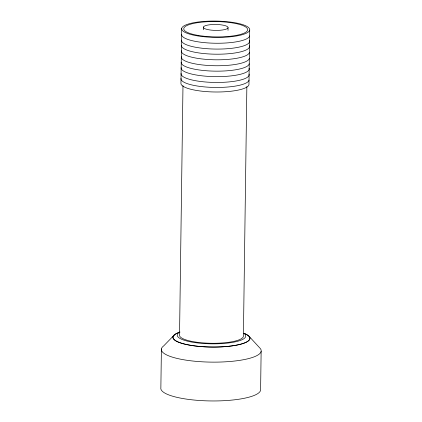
<?xml version="1.0" encoding="UTF-8"?>
<svg xmlns="http://www.w3.org/2000/svg" width="422" height="422" viewBox="0 0 422 422"><rect width="100%" height="100%" fill="white"/><g stroke="black" fill="none" stroke-linecap="round" stroke-linejoin="round"><path stroke-width="0.63" d="M161.399 348.931L160.866 387.749A49.928 11.974 0.8 0 0 208.368 400.9A49.928 11.974 0.8 0 0 260.601 390.186L261.134 351.362M181.708 28.406L180.954 82.992A34.045 8.166 0.8 0 0 213.342 91.959A34.045 8.166 0.8 0 0 248.959 84.653L249.713 30.067A34.045 8.166 0.8 0 0 200.102 21.775A34.045 8.166 0.8 0 0 197.317 35.865A34.045 8.166 0.8 0 0 249.713 30.067M182.984 85.682L179.54 334.831A31.972 7.67 0.8 0 0 209.956 343.25A31.972 7.67 0.8 0 0 243.399 336.387L246.859 86.579M203.372 29.756L203.409 27.135M228.022 30.358L228.059 27.736A12.338 2.959 0.8 0 0 210.077 24.729A12.338 2.959 0.8 0 0 209.069 29.835A12.338 2.959 0.8 0 0 228.059 27.736M174.734 334.53L163.71 345.882A49.928 11.974 0.8 0 0 208.906 362.076A49.928 11.974 0.8 0 0 260.047 348.234L249.091 336.345M243.726 333.248A34.282 8.224 0.8 0 1 210.815 343.824A34.282 8.224 0.8 0 1 179.682 332.114M244.08 333.396A38.397 9.21 0.8 0 1 236.262 345.17A38.397 9.21 0.8 0 1 186.144 344.421A38.397 9.21 0.8 0 1 179.134 332.42M249.022 80.106A34.045 8.166 0.8 0 1 213.405 87.412A34.045 8.166 0.8 0 1 181.017 78.45M249.634 35.902A34.045 8.166 0.8 0 1 214.017 43.208A34.045 8.166 0.8 0 1 181.629 34.24M244.196 333.38A38.534 9.242 0.8 0 1 235.882 345.286A38.534 9.242 0.8 0 1 185.147 344.236A38.534 9.242 0.8 0 1 180.041 332.051M249.012 74.045A34.045 8.166 0.8 0 1 215.705 82.454A34.045 8.166 0.8 0 1 181.085 73.454M249.091 68.227A34.045 8.166 0.8 0 1 215.784 76.64A34.045 8.166 0.8 0 1 181.165 67.636M249.244 63.812A34.045 8.166 0.8 0 1 213.632 71.118A34.045 8.166 0.8 0 1 181.238 62.15M249.323 58.405A34.045 8.166 0.8 0 1 213.706 65.711A34.045 8.166 0.8 0 1 181.318 56.743M249.402 52.465A34.045 8.166 0.8 0 1 213.79 59.771A34.045 8.166 0.8 0 1 181.397 50.804M249.402 45.787A34.045 8.166 0.8 0 1 216.096 54.201A34.045 8.166 0.8 0 1 181.476 45.196M249.471 40.67A34.045 8.166 0.8 0 1 216.164 49.079A34.045 8.166 0.8 0 1 181.544 40.074M198.435 35.464A31.972 7.67 0.8 0 0 247.64 30.015A31.972 7.67 0.8 0 0 201.057 22.229A31.972 7.67 0.8 0 0 198.435 35.464"/></g></svg>
